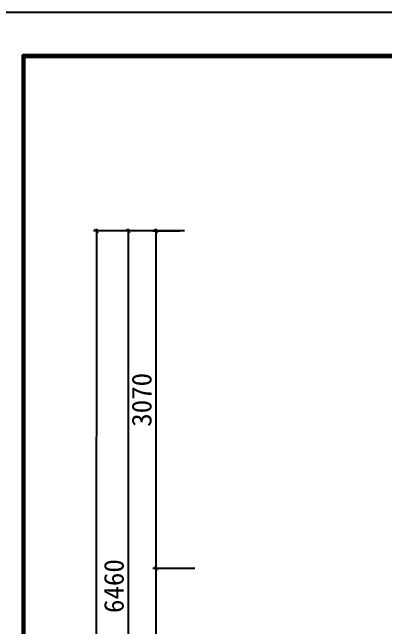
# Model space of a CAD drawing. Header units: millimetres. Extents: x 71641 to 191108, y -23091 to 29972.
# Drawn here: x 115741 to 119140, y 21547 to 27144 of the extents above; entities that cross this region are included whole.
import ezdxf

# ---------------------------------------------------------------- set-up
doc = ezdxf.new("R2010")
doc.units = ezdxf.units.MM
doc.layers.add('00', color=1, linetype='Continuous')
doc.styles.add('50', font='SimSun.ttf', dxfattribs={"height": 150})
doc.styles.add('60', font='SimSun.ttf', dxfattribs={"height": 180})
doc.dimstyles.new('50', dxfattribs={"dimscale": 0, "dimtxt": 150, "dimasz": 40, "dimexe": 30, "dimexo": 30, "dimgap": 10, "dimtad": 1, "dimdec": 0, "dimzin": 4, "dimdsep": 46, "dimtxsty": '50', "dimblk": 'ARCHTICK', "dimcen": 40, "dimdle": 20, "dimclrd": 8, "dimclre": 8, "dimclrt": 2, "dimadec": 0, "dimazin": 0, "dimtfac": 1, "dimtdec": 0, "dimtmove": 2, "dimatfit": 3, "dimldrblk": 'DOT', "dimfxl": 0, "dimtolj": 1, "dimtzin": 0, "dimlwd": -1, "dimarcsym": 0})
doc.dimstyles.new('60', dxfattribs={"dimscale": 0, "dimtxt": 180, "dimasz": 40, "dimexe": 30, "dimexo": 30, "dimgap": 40, "dimtad": 1, "dimdec": 0, "dimdsep": 46, "dimtxsty": '60', "dimblk": 'ARCHTICK', "dimcen": 40, "dimdle": 20, "dimclrd": 8, "dimclre": 8, "dimclrt": 2, "dimadec": 0, "dimazin": 0, "dimtfac": 1, "dimtdec": 0, "dimtmove": 2, "dimatfit": 3, "dimldrblk": 'DOT', "dimfxl": 0, "dimarcsym": 0})

# ---------------------------------------------------------------- blocks, each defined once
blk = doc.blocks.new('_ARCHTICK')
at = {"color": 0, "linetype": 'ByBlock', "const_width": 0.15}
blk.add_lwpolyline([(-0.5, -0.5), (0.5, 0.5)], dxfattribs=at)
blk = doc.blocks.new('*D624')
at = {"color": 8, "lineweight": -2}
for p, q in [((117401.5, 22084.3), (117019.5, 22084.3)), ((117401.5, 18694.3), (117019.5, 18694.3))]:
    blk.add_line(p, q, dxfattribs=at)
at = {"color": 8}
blk.add_line((117049.5, 18674.3), (117049.5, 22104.3), dxfattribs=at)
at = {"layer": 'Defpoints', "color": 0}
for p in [(117049.5, 22084.3), (117431.5, 22084.3), (117431.5, 18694.3)]:
    blk.add_point(p, dxfattribs=at)
at = {"color": 8, "xscale": 40, "yscale": 40, "zscale": 40}
for p, rotation in [((117049.5, 22084.3), 90), ((117049.5, 18694.3), 270)]:
    blk.add_blockref('_ARCHTICK', p, dxfattribs=dict(at, rotation=rotation))
at = {"color": 2, "insert": (116964.5, 20389.3), "char_height": 150, "attachment_point": 5, "rotation": 90, "style": '50'}
blk.add_mtext('\\A1;3390', dxfattribs=at)
blk = doc.blocks.new('_Dot')
at = {"color": 0, "linetype": 'ByBlock', "lineweight": -2}
blk.add_line((-0.5, 0), (-1, 0), dxfattribs=at)
at = {"color": 0, "linetype": 'ByBlock', "const_width": 0.5}
blk.add_lwpolyline([(-0.25, 0, 1), (0.25, 0, 1)], format="xyb", close=True, dxfattribs=at)
blk = doc.blocks.new('DOT')
at = {"color": 0, "linetype": 'ByBlock'}
blk.add_line((-0.5, 0), (-1, 0), dxfattribs=at)
at = {"color": 0, "linetype": 'ByBlock', "const_width": 0.5}
blk.add_lwpolyline([(-0.25, 0, 1), (0.25, 0, 1)], format="xyb", close=True, dxfattribs=at)
blk = doc.blocks.new('*D638')
at = {"color": 8, "lineweight": -2}
for p, q in [((117199, 25155.4), (116478.8, 25155.9)), ((116501.8, 14968.6), (116508.8, 25175.8)), ((117192, 14988.1), (116471.8, 14988.6))]:
    blk.add_line(p, q, dxfattribs=at)
at = {"layer": 'Defpoints', "color": 0}
for p in [(116508.8, 25155.8), (117229, 25155.3), (117222, 14988.1)]:
    blk.add_point(p, dxfattribs=at)
at = {"color": 8, "lineweight": -2, "xscale": 40, "yscale": 40, "zscale": 40}
for p, rotation in [((116508.8, 25155.8), 89.9604889915653), ((116501.8, 14988.6), 269.9604889915653)]:
    blk.add_blockref('_ARCHTICK', p, dxfattribs=dict(at, rotation=rotation))
at = {"color": 2, "insert": (116375.3, 20072.3), "char_height": 180, "attachment_point": 5, "rotation": 89.9605, "style": '60'}
blk.add_mtext('10167', dxfattribs=at)
blk = doc.blocks.new('*D639')
at = {"color": 8, "lineweight": -2}
for p, q in [((117307.6, 25155.3), (116766.2, 25155.3)), ((116796.2, 25175.3), (116796.2, 18675.3)), ((117307.6, 18695.3), (116766.2, 18695.3))]:
    blk.add_line(p, q, dxfattribs=at)
at = {"layer": 'Defpoints', "color": 0}
for p in [(117337.6, 25155.3), (116796.2, 18695.3), (117337.6, 18695.3)]:
    blk.add_point(p, dxfattribs=at)
at = {"color": 8, "lineweight": -2, "xscale": 40, "yscale": 40, "zscale": 40}
for p, rotation in [((116796.2, 25155.3), 90), ((116796.2, 18695.3), 270)]:
    blk.add_blockref('_ARCHTICK', p, dxfattribs=dict(at, rotation=rotation))
at = {"color": 2, "insert": (116666.2, 21925.3), "char_height": 180, "attachment_point": 5, "rotation": 90, "style": '60'}
blk.add_mtext('6460', dxfattribs=at)
blk = doc.blocks.new('*D653')
at = {"color": 8, "lineweight": -2}
for p, q in [((117264.7, 25154.3), (117019.5, 25154.3)), ((117049.5, 22064.3), (117049.5, 25174.3)), ((117401.5, 22084.3), (117019.5, 22084.3))]:
    blk.add_line(p, q, dxfattribs=at)
at = {"layer": 'Defpoints', "color": 0}
for p in [(117049.5, 25154.3), (117294.7, 25154.3), (117431.5, 22084.3)]:
    blk.add_point(p, dxfattribs=at)
at = {"color": 8, "lineweight": -2, "xscale": 40, "yscale": 40, "zscale": 40}
for p, rotation in [((117049.5, 25154.3), 90), ((117049.5, 22084.3), 270)]:
    blk.add_blockref('_ARCHTICK', p, dxfattribs=dict(at, rotation=rotation))
at = {"color": 2, "insert": (116919.5, 23619.3), "char_height": 180, "attachment_point": 5, "rotation": 90, "style": '60'}
blk.add_mtext('3070', dxfattribs=at)

msp = doc.modelspace()

# ---------------------------------------------------------------- linework, layer by layer
at = {"color": 3, "lineweight": -2}
msp.add_line((134969, 26756.4), (115833.1, 26756.4), dxfattribs=at)
for points in [[(115833.1, 26756.4), (134969, 26756.4), (134969, 13390.2), (115833.1, 13390.2)], [(115844, 26745.6), (134958.2, 26745.6), (134958.2, 13401.1), (115844, 13401.1)], [(115854.8, 26734.7), (134947.4, 26734.7), (134947.4, 13411.9), (115854.8, 13411.9)]]:
    msp.add_lwpolyline(points, close=True, dxfattribs=at)
at = {"layer": '00', "color": 8, "lineweight": -2}
msp.add_lwpolyline([(115445.5, 27144), (135356.6, 27144), (135356.6, 13002.6), (115445.5, 13002.6)], close=True, dxfattribs=at)

# ---------------------------------------------------------------- dimensions: what is measured, and where the dimension line sits
at = {"color": 0}
for p1, p2, distance, picture, middle in [((117222, 14988.1), (117229, 25155.3), 720.2, '*D638', (116375.3, 20072.3)), ((117337.6, 25155.3), (117337.6, 18695.3), -541.4, '*D639', (116666.2, 21925.3))]:
    dim = msp.add_aligned_dim(p1=p1, p2=p2, distance=distance, dimstyle='60', override={"dimscale": 1}, dxfattribs=at)
    dim.commit()
    dim.dimension.update_dxf_attribs({"geometry": picture, "text_midpoint": middle})
dim = msp.add_linear_dim(base=(117049.5, 25154.3), p1=(117431.5, 22084.3), p2=(117294.7, 25154.3), angle=270, dimstyle='60', override={"dimscale": 1}, dxfattribs=at)
dim.commit()
dim.dimension.update_dxf_attribs({"geometry": '*D653', "text_midpoint": (116919.5, 23619.3)})
dim = msp.add_linear_dim(base=(117049.5, 22084.3), p1=(117431.5, 18694.3), p2=(117431.5, 22084.3), angle=270, dimstyle='50', override={"dimscale": 1, "dimldrblk": 'DOT'})
dim.commit()
dim.dimension.update_dxf_attribs({"geometry": '*D624', "text_midpoint": (116964.5, 20389.3)})

doc.saveas('drawing.dxf')
